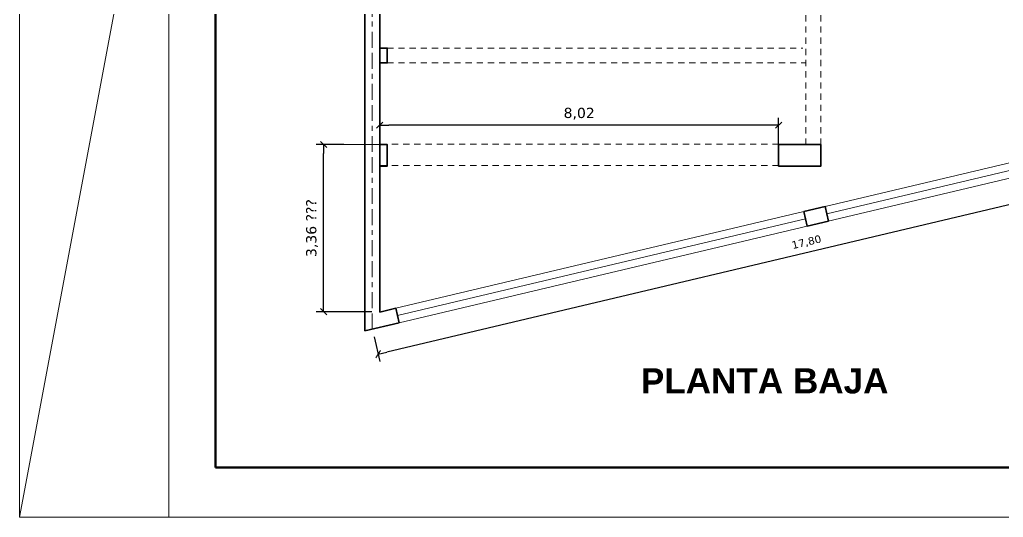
# Model space of a CAD drawing. Header units: metres. Extents: x -163 to 91, y -12 to 67.
# Drawn here: x -162.63 to -142.85, y -12.18 to -2.18 of the extents above; entities that cross this region are included whole.
import ezdxf

# ---------------------------------------------------------------- set-up
doc = ezdxf.new("R2010")
doc.units = ezdxf.units.M
doc.header["$LTSCALE"] = 0.508
doc.header["$PDMODE"] = 1
doc.header["$PDSIZE"] = -2
doc.linetypes.add('STYLE_07', pattern=[1.875, 0.625, -0.20828, 0.625, -0.20836, 0.06943, -0.13893])
doc.linetypes.add('STYLE_13', pattern=[0.369094, 0.246063, -0.123031])
doc.layers.get('0').update_dxf_attribs({"lineweight": 18})
for name, color, linetype, lineweight in [('columnas HA', 7, 'Continuous', 35), ('Dimension', 7, 'Continuous', 5), ('Muros', 7, 'Continuous', 35), ('None', 7, 'Continuous', 5), ('ROTUL1', 7, 'Continuous', 20), ('Zócalo', 7, 'Continuous', 9)]:
    doc.layers.add(name, color=color, linetype=linetype, lineweight=lineweight)
doc.styles.add('Arial (bold)', font='')
doc.styles.add('HoratioDBol', font='')
doc.styles.add('Verdana', font='verdana.ttf')
doc.styles.get('Arial (bold)').set_extended_font_data('Arial', bold=True)
doc.styles.get('HoratioDBol').set_extended_font_data('HoratioDBol')
doc.dimstyles.new('personal', dxfattribs={"dimtxt": 0.214974, "dimasz": 0.179989, "dimexe": 0.15, "dimexo": 0.159, "dimgap": 0.001, "dimtad": 1, "dimzin": 3, "dimtxsty": 'HoratioDBol', "dimblk": 'VW_SLASH', "dimcen": 0, "dimdle": 0.001, "dimazin": 0, "dimtfac": 0.8, "dimtix": 1, "dimtmove": 0, "dimatfit": 0, "dimldrblk": 'VW_CONCAVEFILLED', "dimfxl": 0, "dimfrac": 2, "dimtolj": 1, "dimtzin": 3, "dimarcsym": 0})

# ---------------------------------------------------------------- blocks, each defined once
blk = doc.blocks.new('Group-1')
at = {"layer": 'None', "color": 0}
for p, q in [((-16.94, -12.18), (-16.94, 19.82)), ((-13.94, -12.18), (-13.94, 19.82)), ((-13.94, 3.82), (-16.94, -12.18))]:
    blk.add_line(p, q, dxfattribs=at)
blk = doc.blocks.new('Group-2')
at = {"layer": 'None', "color": 0}
blk.add_line((-13.94, -12.18), (-16.94, -12.18), dxfattribs=at)
blk.add_blockref('Group-1', (0, 0), dxfattribs=at)
blk = doc.blocks.new('VW_SLASH')
at = {"color": 0, "linetype": 'ByBlock', "lineweight": -2}
blk.add_line((0, 0), (-1, 0), dxfattribs=at)
at = {"layer": 'Zócalo', "color": 0}
blk.add_lwpolyline([(0.35, 0.35), (-0.35, -0.35)], dxfattribs=at)
blk = doc.blocks.new('*D249')
at = {"layer": 'Defpoints', "color": 0, "lineweight": 0, "transparency": 16777216}
for p in [(-155.387, -4.3), (-155.387, -5.122), (-147.367, -5.122)]:
    blk.add_point(p, dxfattribs=at)
at = {"layer": 'Dimension', "color": 0, "lineweight": -2, "transparency": 16777216}
for p, q in [((-155.387, -4.963), (-155.387, -4.15)), ((-147.367, -4.963), (-147.367, -4.15)), ((-147.547, -4.3), (-155.207, -4.3))]:
    blk.add_line(p, q, dxfattribs=at)
at = {"layer": 'Dimension', "color": 0, "lineweight": -2, "transparency": 16777216, "xscale": 0.179989013671875, "yscale": 0.179989013671875, "zscale": 0.179989013671875, "rotation": 180}
blk.add_blockref('VW_SLASH', (-155.387, -4.3), dxfattribs=at)
at = {"layer": 'Dimension', "color": 0, "lineweight": -2, "transparency": 16777216, "xscale": 0.179989013671875, "yscale": 0.179989013671875, "zscale": 0.179989013671875}
blk.add_blockref('VW_SLASH', (-147.367, -4.3), dxfattribs=at)
at = {"layer": 'Dimension', "color": 0, "transparency": 16777216, "insert": (-151.377, -4.07), "char_height": 0.2051, "attachment_point": 5, "style": 'Verdana'}
blk.add_mtext('\\A1;8,02', dxfattribs=at)
blk = doc.blocks.new('VW_CONCAVEFILLED')
at = {"linetype": 'ByBlock', "lineweight": 0}
blk.add_hatch(color=0, dxfattribs=at).paths.add_polyline_path([(-1.11, 0.3), (-1.08, 0.28), (-1.05, 0.26), (-1.01, 0.25), (-0.98, 0.23), (-0.95, 0.22), (-0.91, 0.2), (-0.88, 0.19), (-0.85, 0.17), (-0.81, 0.16), (-0.78, 0.15), (-0.75, 0.13), (-0.71, 0.12), (-0.68, 0.11), (-0.64, 0.1), (-0.61, 0.09), (-0.57, 0.08), (-0.54, 0.07), (-0.5, 0.06), (-0.47, 0.06), (-0.43, 0.05), (-0.4, 0.04), (-0.36, 0.04), (-0.33, 0.03), (-0.29, 0.02), (-0.26, 0.02), (-0.22, 0.01), (-0.18, 0.01), (-0.15, 0.01), (-0.11, 0.01), (-0.07, 0), (-0.04, 0), (0, 0), (-0.04, 0), (-0.07, 0), (-0.11, -0.01), (-0.15, -0.01), (-0.18, -0.01), (-0.22, -0.01), (-0.26, -0.02), (-0.29, -0.02), (-0.33, -0.03), (-0.36, -0.04), (-0.4, -0.04), (-0.43, -0.05), (-0.47, -0.06), (-0.5, -0.06), (-0.54, -0.07), (-0.57, -0.08), (-0.61, -0.09), (-0.64, -0.1), (-0.68, -0.11), (-0.71, -0.12), (-0.75, -0.13), (-0.78, -0.15), (-0.81, -0.16), (-0.85, -0.17), (-0.88, -0.19), (-0.91, -0.2), (-0.95, -0.22), (-0.98, -0.23), (-1.01, -0.25), (-1.05, -0.26), (-1.08, -0.28), (-1.11, -0.3), (-1.1, -0.28), (-1.08, -0.27), (-1.07, -0.25), (-1.06, -0.23), (-1.05, -0.22), (-1.04, -0.2), (-1.03, -0.18), (-1.02, -0.16), (-1.02, -0.14), (-1.01, -0.12), (-1.01, -0.1), (-1, -0.08), (-1, -0.06), (-1, -0.04), (-0.99, -0.02), (-0.99, 0), (-0.99, 0.02), (-1, 0.04), (-1, 0.06), (-1, 0.08), (-1.01, 0.1), (-1.01, 0.12), (-1.02, 0.14), (-1.02, 0.16), (-1.03, 0.18), (-1.04, 0.2), (-1.05, 0.22), (-1.06, 0.23), (-1.07, 0.25), (-1.08, 0.27), (-1.1, 0.28)])
at = {"layer": 'Zócalo', "color": 0}
blk.add_lwpolyline([(-1.11, 0.3), (-1.08, 0.28), (-1.05, 0.26), (-1.01, 0.25), (-0.98, 0.23), (-0.95, 0.22), (-0.91, 0.2), (-0.88, 0.19), (-0.85, 0.17), (-0.81, 0.16), (-0.78, 0.15), (-0.75, 0.13), (-0.71, 0.12), (-0.68, 0.11), (-0.64, 0.1), (-0.61, 0.09), (-0.57, 0.08), (-0.54, 0.07), (-0.5, 0.06), (-0.47, 0.06), (-0.43, 0.05), (-0.4, 0.04), (-0.36, 0.04), (-0.33, 0.03), (-0.29, 0.02), (-0.26, 0.02), (-0.22, 0.01), (-0.18, 0.01), (-0.15, 0.01), (-0.11, 0.01), (-0.07, 0), (-0.04, 0), (0, 0), (-0.04, 0), (-0.07, 0), (-0.11, -0.01), (-0.15, -0.01), (-0.18, -0.01), (-0.22, -0.01), (-0.26, -0.02), (-0.29, -0.02), (-0.33, -0.03), (-0.36, -0.04), (-0.4, -0.04), (-0.43, -0.05), (-0.47, -0.06), (-0.5, -0.06), (-0.54, -0.07), (-0.57, -0.08), (-0.61, -0.09), (-0.64, -0.1), (-0.68, -0.11), (-0.71, -0.12), (-0.75, -0.13), (-0.78, -0.15), (-0.81, -0.16), (-0.85, -0.17), (-0.88, -0.19), (-0.91, -0.2), (-0.95, -0.22), (-0.98, -0.23), (-1.01, -0.25), (-1.05, -0.26), (-1.08, -0.28), (-1.11, -0.3), (-1.1, -0.28), (-1.08, -0.27), (-1.07, -0.25), (-1.06, -0.23), (-1.05, -0.22), (-1.04, -0.2), (-1.03, -0.18), (-1.02, -0.16), (-1.02, -0.14), (-1.01, -0.12), (-1.01, -0.1), (-1, -0.08), (-1, -0.06), (-1, -0.04), (-0.99, -0.02), (-0.99, 0), (-0.99, 0.02), (-1, 0.04), (-1, 0.06), (-1, 0.08), (-1.01, 0.1), (-1.01, 0.12), (-1.02, 0.14), (-1.02, 0.16), (-1.03, 0.18), (-1.04, 0.2), (-1.05, 0.22), (-1.06, 0.23), (-1.07, 0.25), (-1.08, 0.27), (-1.1, 0.28)], close=True, dxfattribs=at)
blk = doc.blocks.new('*D250')
at = {"layer": 'Defpoints', "color": 0, "lineweight": 0, "transparency": 16777216}
for p in [(-156.517, -4.688), (-155.952, -4.688), (-155.387, -8.048)]:
    blk.add_point(p, dxfattribs=at)
at = {"layer": 'Dimension', "color": 0, "lineweight": -2, "transparency": 16777216}
for p, q in [((-156.111, -4.688), (-156.667, -4.688)), ((-156.517, -7.868), (-156.517, -4.868)), ((-155.546, -8.048), (-156.667, -8.048))]:
    blk.add_line(p, q, dxfattribs=at)
at = {"layer": 'Dimension', "color": 0, "lineweight": -2, "transparency": 16777216, "xscale": 0.179989013671875, "yscale": 0.179989013671875, "zscale": 0.179989013671875}
for p, rotation in [((-156.517, -4.688), 90), ((-156.517, -8.048), 270)]:
    blk.add_blockref('VW_SLASH', p, dxfattribs=dict(at, rotation=rotation))
at = {"layer": 'Dimension', "color": 0, "transparency": 16777216, "insert": (-156.748, -6.368), "char_height": 0.20505, "attachment_point": 5, "rotation": 90, "style": 'Verdana'}
blk.add_mtext('\\A1;3,36 ???', dxfattribs=at)
blk = doc.blocks.new('*D251')
at = {"layer": 'Defpoints', "color": 0, "lineweight": 0, "transparency": 16777216}
for p in [(-138.217, -4.3), (-155.537, -8.4), (-155.419, -8.902)]:
    blk.add_point(p, dxfattribs=at)
at = {"layer": 'Dimension', "color": 0, "lineweight": -2, "transparency": 16777216}
for p, q in [((-138.181, -4.455), (-138.064, -4.948)), ((-138.274, -4.843), (-155.243, -8.86)), ((-155.501, -8.555), (-155.384, -9.048))]:
    blk.add_line(p, q, dxfattribs=at)
at = {"layer": 'Dimension', "color": 0, "lineweight": -2, "transparency": 16777216, "xscale": 0.179989013671875, "yscale": 0.179989013671875, "zscale": 0.179989013671875}
for p, rotation in [((-138.099, -4.802), 13.31793663359855), ((-155.419, -8.902), 193.3179366335985)]:
    blk.add_blockref('VW_SLASH', p, dxfattribs=dict(at, rotation=rotation))
at = {"layer": 'Dimension', "color": 0, "transparency": 16777216, "insert": (-146.804, -6.659), "char_height": 0.1538, "attachment_point": 5, "rotation": 13.3179, "style": 'Verdana'}
blk.add_mtext('\\A1;17,80', dxfattribs=at)

msp = doc.modelspace()

# ---------------------------------------------------------------- linework, layer by layer
at = {"layer": 'columnas HA'}
for points in [[(-155.387, -2.75), (-155.237, -2.75), (-155.237, -3.05), (-155.387, -3.05)], [(-155.387, -4.69), (-155.237, -4.69), (-155.237, -5.122), (-155.387, -5.122)], [(-147.367, -4.69), (-146.517, -4.69), (-146.517, -5.122), (-147.367, -5.122)]]:
    msp.add_lwpolyline(points, close=True, dxfattribs=at)
at = {"layer": 'Muros'}
for p, q in [((-155.687, -8.436), (-155.687, 43.91)), ((-155.687, -8.436), (-155.687, 43.91)), ((-155.387, -8.056), (-155.387, 43.61)), ((-155.387, -8.056), (-155.387, 43.61)), ((-146.861, -6.038), (-146.432, -5.936)), ((-146.792, -6.33), (-146.861, -6.038)), ((-146.363, -6.228), (-146.432, -5.936)), ((-146.792, -6.33), (-146.363, -6.228)), ((-155.387, -8.056), (-155.063, -7.98)), ((-154.994, -8.271), (-155.063, -7.98)), ((-155.687, -8.436), (-154.994, -8.271))]:
    msp.add_line(p, q, dxfattribs=at)
at = {"layer": 'None', "linetype": 'Continuous', "lineweight": 50}
for p, q in [((-158.688, 65.82), (-158.688, -11.18)), ((-158.688, -11.18), (-60.573, -11.18))]:
    msp.add_line(p, q, dxfattribs=at)
at = {"layer": 'None', "linetype": 'STYLE_07', "lineweight": 5}
msp.add_line((-155.537, -8.4), (-155.537, 44.36), dxfattribs=at)
msp.add_line((-155.537, -8.4), (-155.537, 44.36), dxfattribs=at)
at = {"layer": 'None', "linetype": 'STYLE_13', "lineweight": 5}
for p, q in [((-146.517, -4.69), (-146.517, 3.17)), ((-146.817, -4.69), (-146.817, -1.122)), ((-155.237, -2.75), (-146.877, -2.75)), ((-155.237, -3.05), (-146.817, -3.05)), ((-147.367, -4.68), (-155.387, -4.68)), ((-147.367, -5.112), (-155.387, -5.112))]:
    msp.add_line(p, q, dxfattribs=at)
at = {"layer": 'None', "linetype": 'Continuous', "lineweight": 5}
for p, q in [((-155.387, -4.688), (-156.517, -4.688)), ((-146.432, -5.936), (-141.192, -4.696)), ((-146.398, -6.082), (-141.192, -4.85)), ((-154.994, -8.271), (-141.196, -5.005)), ((-155.063, -7.98), (-146.861, -6.038)), ((-155.029, -8.125), (-146.826, -6.184))]:
    msp.add_line(p, q, dxfattribs=at)
at = {"layer": 'ROTUL1', "linetype": 'Continuous', "lineweight": 9}
for p, q in [((-159.628, 66.82), (-159.628, -12.18)), ((-159.628, -12.18), (-59.513, -12.18))]:
    msp.add_line(p, q, dxfattribs=at)

# ---------------------------------------------------------------- block references
at = {"layer": 'None'}
msp.add_blockref('Group-2', (-145.688, 0), dxfattribs=at)

# ---------------------------------------------------------------- texts
at = {"insert": (-150.137, -9.185), "char_height": 0.50528, "attachment_point": 1, "line_spacing_factor": 0.992596, "style": 'Arial (bold)'}
msp.add_mtext('PLANTA BAJA', dxfattribs=at)

# ---------------------------------------------------------------- dimensions: what is measured, and where the dimension line sits
at = {"layer": 'Dimension'}
dim = msp.add_linear_dim(base=(-155.387, -4.3), p1=(-147.367, -5.122), p2=(-155.387, -5.122), dimstyle='personal', override={"dimtxt": 0.205052, "dimgap": 0.1, "dimpost": '<>', "dimtxsty": 'Verdana', "dimtmove": 2}, dxfattribs=at)
dim.commit()
dim.dimension.update_dxf_attribs({"geometry": '*D249', "text_midpoint": (-151.377, -4.07)})
dim = msp.add_aligned_dim(p1=(-138.217, -4.3), p2=(-155.537, -8.4), distance=0.516, dimstyle='personal', override={"dimtxt": 0.153789, "dimgap": 0.1, "dimpost": '<>', "dimtxsty": 'Verdana', "dimtmove": 2}, dxfattribs=at)
dim.commit()
dim.dimension.update_dxf_attribs({"geometry": '*D251', "text_midpoint": (-146.804, -6.659)})
dim = msp.add_linear_dim(base=(-156.517, -4.688), p1=(-155.387, -8.048), p2=(-155.952, -4.688), angle=270, dimstyle='personal', override={"dimtxt": 0.205052, "dimgap": 0.1, "dimpost": '<> ???', "dimtxsty": 'Verdana', "dimtmove": 2}, dxfattribs=at)
dim.commit()
dim.dimension.update_dxf_attribs({"geometry": '*D250', "text_midpoint": (-156.748, -6.368)})

doc.saveas('drawing.dxf')
